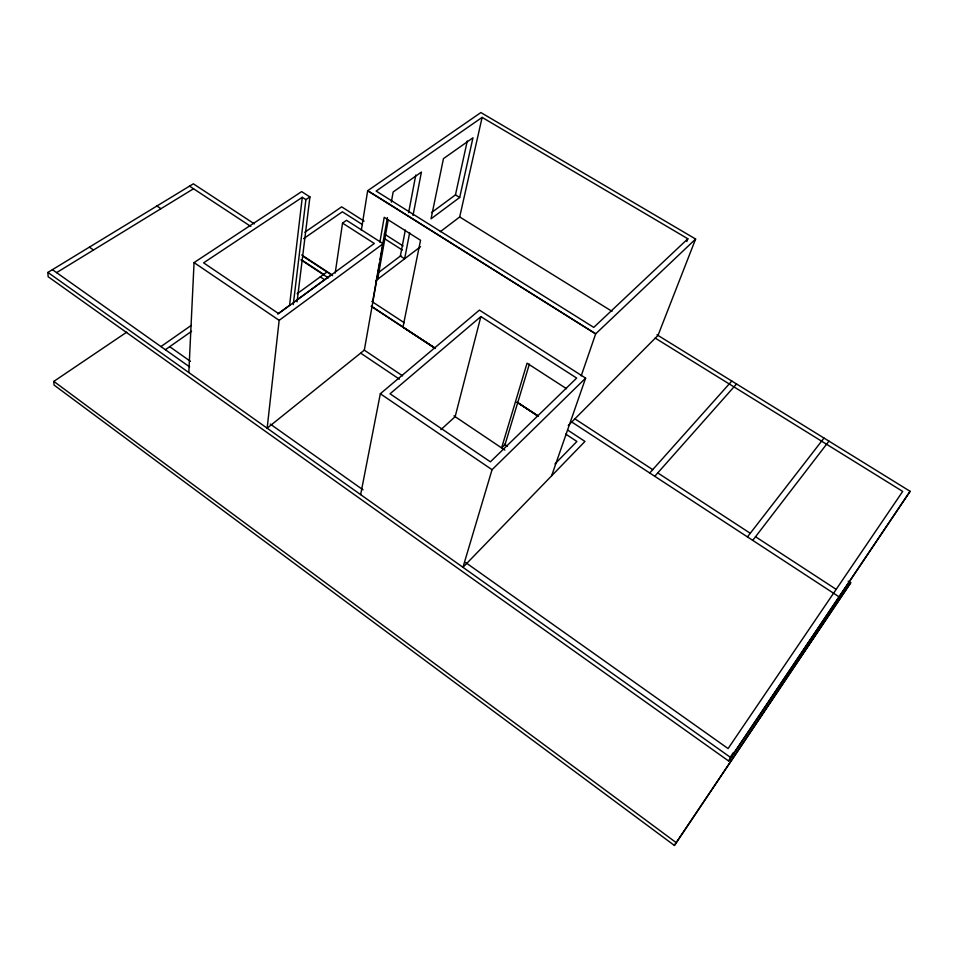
<?xml version="1.0" encoding="UTF-8"?>
<svg xmlns="http://www.w3.org/2000/svg" width="958" height="958" viewBox="0 0 958 958"><rect width="100%" height="100%" fill="white"/><g stroke="black" fill="none" stroke-linecap="round" stroke-linejoin="round"><path stroke-width="1.44" d="M188.822 372.542L194.055 262.6L301.626 191.612L309.925 196.929L297.064 301.83M383.14 243.727L279.161 320.343L267.15 428.19L364.315 350.161L383.14 243.727L346.521 220.316L342.533 223.106L335.204 273.054M289.579 305.327L302.285 197.312L305.889 199.623L293.268 304.608M361.334 230.231L367.668 190.726L480.88 112.553L695.616 239.033L658.002 335.408L568.274 425.472M379.883 242.111L384.218 217.31L420.538 240.266L402.959 327.205L435.375 348.365M379.428 262.743L372.614 301.974M379.943 259.822L387.403 217.562M377.656 279.269L388.241 219.633M391.331 202.174L393.139 191.983L421.412 172.081L413.018 215.43M405.318 230.028L400.36 256.061L404.623 258.792L409.665 232.77M408.611 212.676L415.772 175.075M360.639 494.615L380.326 393.75L479.419 310.105L585.625 378.135L551.604 475.851M431.531 212.58L455.457 194.881L467.276 140.982M459.696 197.48L472.965 137.796L443.458 158.621L431.04 218.807L459.696 197.48L455.457 194.881M440.321 231.668L459.684 216.963L482.125 117.391L687.844 238.782L686.778 241.536M480.868 316.571L390.026 393.786L490.388 461.84L576.668 378.075L480.868 316.571L455.146 416.67L440.896 429.651M585.625 378.135L492.041 469.695L462.954 567.316L584.967 441.422L567.519 429.962M529.367 364.124L505.034 444.596L501.597 447.913L527.056 363.19L566.537 388.709M581.219 375.847L595.672 333.851L695.616 239.033M126.767 332.139L53.828 381.392L54.031 385.044L674.384 845.447L850.704 582.787L848.201 581.159M254.373 223.885L193.336 183.816L47.9 272.419L48.128 276.706L728.631 761.011L910.1 491.31L656.996 334.785M850.704 582.787L674.384 845.447M910.1 491.31L728.631 761.011M730.271 757.239L733.517 752.413M752.737 540.36L828.957 441.135M747.456 536.911L823.988 438.057M654.757 476.282L736.546 383.978M649.728 472.989L731.792 381.044M554.969 463.935L576.908 441.458L565.687 434.082M687.844 238.782L593.756 327.385L376.135 191.061L482.125 117.391M375.644 280.79L420.526 246.709M378.039 272.922L400.875 255.666M277.64 314.068L290.262 304.824M296.25 300.453L331.588 274.587L301.698 254.96M297.148 293.711L326.977 272M165.363 349.73L191.564 331.324M160.932 346.58L191.253 325.397M303.602 238.662L342.365 211.79L362.364 224.543M304.824 232.231L341.659 206.844L364.064 221.106M305.889 199.623L309.925 196.929M302.285 197.312L203.599 262.839L278.538 313.565L374.315 243.464L342.533 223.106M56.582 272.623L193.528 188.75M459.684 216.963L612.006 311.326M655.164 338.066L902.687 491.418L728.08 748.557L465.588 562.514M384.29 233.968L403.09 245.943M384.517 238.674L402.348 250.038M574.884 418.838L652.721 469.636M657.751 472.905L750.258 533.283M755.527 536.731L836.178 589.362M571.866 422.071L839.064 596.822M302.704 256.061L332.558 275.664M371.848 301.471L404.252 322.75M189.54 186.127L250.816 226.447M301.387 259.714L323.708 274.395M301.052 259.941L328.402 277.928M371.285 306.153L434.848 347.97M517.092 402.097L538.276 416.035M371.369 306.416L435.255 348.461M517.224 402.408L538.348 416.299M517.272 402.372L538.36 416.287M320.271 276.886L324.57 279.724M156.92 205.994L160.956 208.7M364.136 350.041L402.611 375.859M504.411 444.177L507.465 446.224M360.903 353.298L399.366 379.164M453.96 415.88L504.842 450.092M194.055 262.6L279.161 320.343M380.326 393.75L492.041 469.695M89.381 247.152L93.501 250.014M169.698 346.688L190.462 361.37M52.415 269.665L189.66 366.938M270.24 424.059L363.022 489.825M47.9 272.419L730.81 757.622M53.828 381.392L676.192 842.633M386.912 202.605L367.668 190.726L595.672 333.851L386.912 202.605"/></g></svg>
